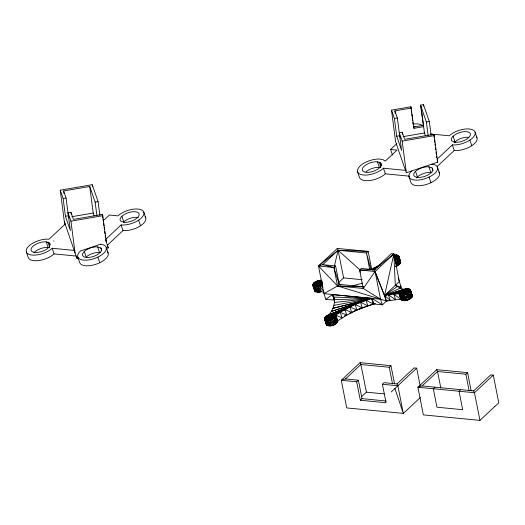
<?xml version="1.0" encoding="UTF-8"?>
<svg xmlns="http://www.w3.org/2000/svg" width="525" height="525" viewBox="0 0 525 525"><rect width="100%" height="100%" fill="white"/><g stroke="black" fill="none" stroke-linecap="round" stroke-linejoin="round"><path stroke-width="0.79" d="M319.968 285.626L319.259 283.52L322.219 282.706L321.438 282.542L317.389 284.274L316.45 285.364L314.856 285.698L315.158 283.1L316.831 281.997L321.241 280.475M330.612 319.62L329.582 317.645L328.079 319.049L326.478 319.384L326.786 316.785L329.497 315.262L340.193 312.29L355.058 304.467L371.582 298.469L380.513 299.145L386.459 301.068L395.699 299.768L400.942 299.421L401.369 300.024C405.064 301.704 410.471 299.893 412.368 296.297L410.445 289.951L408.148 288.697L403.863 289.308L384.569 295.45L374.194 269.666L361.305 268.419L359.612 270.007L363.254 288.488L380.513 299.145L382.43 304.835L373.833 303.995L359.395 308.588M403.791 294.368L403.161 293.081L401.343 293.56L401.395 291.546L403.069 290.443L408.148 288.697L404.106 290.023L404.578 291.428L401.868 292.95L401.087 294.144L402.688 293.81L403.62 292.72L407.669 290.988L409.021 291.46L407.551 292.162L405.497 291.966L406.206 294.072M332.588 318.517L332.115 317.113L333.848 316.391L333.939 315.295L332.588 314.823L330.586 314.967L331.058 316.372L333.06 316.227L334.412 316.7L332.942 317.402L330.888 317.205L326.734 318.8L326.261 317.395L326.786 316.785L328.007 317.612L332.108 316.221L331.636 314.816L340.193 312.29L346.776 315.138L356.947 310.085L373.964 303.693M394.984 259.586L394.511 258.182L396.828 257.467L396.92 256.371L398.39 255.662L400.706 261.883L399.663 264.265L395.902 266.378M407.197 293.278L406.724 291.874L408.457 291.152L408.548 290.056L410.018 289.354L412.335 295.568L411.908 294.971M330.927 319.489L330.218 317.382L333.06 316.227L333.375 314.987L335.836 315.19L337.759 321.543C335.862 325.132 330.455 326.944 326.76 325.264L324.411 318.314L325.487 316.66L329.254 314.547C333.473 309.028 336.571 300.963 332.528 294.512L325.822 299.289L323.932 293.672L318.491 266.024L337.299 248.43L368.163 251.416L371.746 269.607M363.339 286.748L339.216 284.386L337.523 285.967L323.932 293.672L371.943 298.377L382.43 304.835L386.459 301.068L384.569 295.45L393.881 253.903L391.309 253.654L374.194 269.666L359.612 270.007L360.34 272.311M334.366 266.142L338.107 250.268L337.299 248.43M320.965 281.137L321.438 282.542L316.378 283.927L315.158 283.1L314.639 283.71L315.112 285.114L315.63 284.504L321.438 282.542L321.746 281.302L318.957 281.282L313.858 282.975L312.821 285.357L315.131 291.578L318.327 292.241L321.293 291.618L324.155 292.589M401.868 292.95L407.669 290.988L407.984 289.748L409.238 288.921L405.195 289.728L405.667 291.132L407.669 290.988L407.197 289.583L405.195 289.728L406.717 290.981L401.868 292.95L401.395 291.546L393.809 294.151L384.569 295.45L390.278 300.418L388.388 294.801L403.863 289.308L400.286 288.094L395.305 285.403L393.881 253.903L374.194 269.666M314.928 286.046L314.409 284.819L314.639 283.71L313.136 283.815L316.831 281.997L318.347 282.982L320.486 282.535L320.014 281.131L321.503 280.803M321.366 284.668L321.32 283.717L320.486 283.428L320.959 284.832M326.55 319.732L326.032 318.504L326.261 317.395L324.765 317.5L328.46 315.683L329.969 316.667L331.058 316.372L329.497 315.262L326.524 315.853L344.886 309.514L351.743 312.519L349.853 306.902L329.254 314.547L344.886 309.514L346.776 315.138L337.726 320.808M332.988 318.353L332.942 317.402L334.13 317.225M393.737 255.209L396.519 255.012L398.39 255.662L400.739 262.612L398.816 256.266L397.228 256.804L396.48 258.517L394.8 259.619L397.773 258.648L398.849 256.994L398.816 256.266L394.623 255.892L395.095 257.296L396.828 257.467L397.701 258.208L396.92 256.371L397.392 257.775L395.922 258.477L395.095 258.188L395.568 259.593M401.159 294.492L400.614 292.74L401.395 291.546L402.616 292.373L406.717 290.981L406.245 289.577L409.238 288.921L407.197 289.583L408.548 290.056L409.329 291.893M407.518 293.344L407.203 291.972L409.021 291.46L408.548 290.056L410.445 289.951L410.478 290.679C408.581 294.276 403.174 296.087 399.479 294.4L399.053 293.803L393.809 294.151L395.699 299.768L388.388 294.801L405.366 288.894M400.083 288.317L401.238 287.234L399.328 281.551L393.881 253.903L375.073 271.504L363.254 288.488L337.523 285.967L318.491 266.024L338.107 250.268L368.163 251.416L366.457 253.011L338.107 250.268L322.698 264.692L318.491 266.024L333.893 267.52L335.587 265.939L339.216 284.386L340.771 284.878M329.182 319.607L328.552 318.321L326.734 318.8L329.969 316.667L329.497 315.262L325.487 316.66L328.46 315.683L328.932 317.087L331.058 316.372L328.007 317.612L327.534 316.207L324.765 317.5L326.786 316.785L327.259 318.196L333.06 316.227L332.588 314.823L340.193 312.29L342.083 317.907L335.836 315.19L333.939 315.295L334.412 316.7L332.594 317.218L332.909 318.583M328.237 318.688L326.478 319.384L326.005 317.979L324.443 319.043L324.87 319.64C328.565 321.326 333.972 319.515 335.869 315.919L335.836 315.19L340.193 312.29L326.524 315.853M395.653 259.796L395.922 258.477L397.11 258.3M322.147 284.373L317.015 285.731L315.276 285.561L314.409 284.819L313.241 285.954L314.711 290.975L312.821 285.357L314.383 284.294L314.711 285.58M326.032 318.504L324.87 319.64L326.333 324.66L324.443 319.043L326.032 318.504L326.34 318.938C329.083 320.381 332.154 318.209 334.793 317.572L336.683 323.19L333.756 318.38L330.776 318.97L326.74 320.296L327.541 325.69L325.651 320.073L326.904 319.246L324.87 319.64L326.34 318.938M405.576 300.037L403.239 300.674L401.349 295.057L402.294 294.171L400.26 294.833L401.369 300.024L399.479 294.4L400.641 293.265L400.949 293.698C403.692 295.142 406.763 292.97 409.402 292.333L411.292 297.951L408.365 293.14L405.385 293.731L401.349 295.057L402.15 300.451L400.26 294.833L401.513 294.007L399.479 294.4L400.942 299.421L393.809 294.151L406.829 288.684L388.388 294.801M400.286 288.094L384.569 295.45L399.328 281.551L398.212 277.673M394.538 383.86L390.954 365.669L360.091 362.683L341.276 380.284L346.723 407.925L403.305 413.405L420.394 397.458M494.727 406.632L498.75 402.78L493.31 375.132L490.737 374.883L473.616 390.895L422.12 385.921L417.913 387.253L423.353 414.901L479.942 420.381L494.721 406.547M65.153 224.123L49.048 239.19A15.015 6.792 -18.6 0 0 28.934 245.995A15.015 6.792 -18.6 0 0 32.071 255.071A15.015 6.792 -18.6 0 0 52.185 248.266L74.228 250.425L76.952 258.457L78.481 257.939M106.057 239.039L121.118 224.949A15.015 6.792 -18.6 0 0 141.232 218.144A15.015 6.792 -18.6 0 0 138.095 209.062A15.015 6.792 -18.6 0 0 117.987 215.867L109.443 215.033L104.777 219.398L103.162 219.247M145.117 216.773A15.015 6.792 -18.6 0 1 140.031 226.098A15.015 6.792 -18.6 0 1 123.007 230.567L107.369 245.201L108.281 247.859L106.076 248.601M392.497 155.098L390.607 149.481L396.9 143.588M437.062 159.206L452.373 144.88A15.015 6.792 -18.6 0 0 472.48 138.075A15.015 6.792 -18.6 0 0 469.35 128.999A15.015 6.792 -18.6 0 0 449.236 135.804L430.697 133.987M437.187 166.477L454.263 150.498A15.015 6.792 -18.6 0 0 471.286 146.029A15.015 6.792 -18.6 0 0 476.372 136.703M316.608 285.003L314.856 285.698L314.639 283.71L312.782 284.629L315.131 291.578L314.022 286.387L315.112 286.611L316.063 285.725L314.022 286.387L312.821 285.357L314.409 284.819M338.284 282.903L343.626 277.909L362.211 279.713M328.63 325.913L326.74 320.296L327.685 319.41L325.651 320.073L326.76 325.264L324.411 318.314L326.261 317.395L326.478 319.384L328.552 318.321L329.024 319.725M356.685 381.773L360.314 400.221L362.007 398.639L358.372 380.192L356.685 381.773L341.276 380.284L345.489 378.945L360.892 364.521L389.248 367.264L390.954 365.669M361.666 396.605L366.411 392.162L384.188 393.888M360.314 400.221L386.046 402.741L382.403 384.261L384.097 382.679L396.979 383.919L414.1 367.907L416.673 368.156L420.092 385.534M391.223 391.972L416.673 368.156M471.174 390.836L467.585 372.645L436.721 369.659L417.913 387.253L474.495 392.733L493.31 375.132M422.12 385.921L437.528 371.497L465.878 374.24L467.585 372.645M435.008 387.168L433.315 388.749L436.951 407.197L462.676 409.717L459.034 391.237L460.727 389.655M317.303 283.402L316.831 281.997L313.858 282.975L317.625 280.862L320.591 280.238L317.874 281.577L318.347 282.982L315.63 284.504L315.158 283.1L313.136 283.815L315.906 282.522L317.303 283.402L319.43 282.686L318.957 281.282L321.91 280.252M321.871 283.762L320.191 284.865L315.112 286.611L315.919 292.005L314.022 286.387L315.276 285.561L313.241 285.954L314.711 285.252M397.425 265.092L399.663 264.265L397.773 258.648L395.45 260.177L397.346 265.794L395.824 266.359M328.643 319.417L326.74 320.296L329.949 325.927L335.646 323.997L333.756 318.38L329.523 320.099L332.916 325.303L331.026 319.686L334.359 324.719L331.413 325.717L329.523 320.099L332.469 319.102L334.359 324.719L329.949 325.927L328.059 320.309L333.493 317.448L334.274 316.253L333.939 315.295M403.246 294.177L401.349 295.057L404.558 300.687L410.255 298.758L408.365 293.14L404.132 294.86L407.525 300.064L405.635 294.446L408.968 299.48L406.022 300.477L404.132 294.86L407.078 293.862L408.968 299.48L404.558 300.687L402.668 295.07L407.354 292.786L408.627 291.598L408.857 290.489L410.445 289.951L412.368 296.297L410.018 289.354L407.984 289.748L408.457 291.152L406.14 291.874L406.613 293.278M384.569 295.45L397.143 286.611M397.701 258.208L397.254 257.329L398.816 256.266M335.836 315.19L334.274 316.253L335.869 315.919L337.759 321.543L335.836 315.19L334.248 315.728L334.412 316.7L332.115 317.113M402.846 293.449L401.087 294.144L400.614 292.74L399.053 293.803L400.942 299.421M410.445 289.951L408.883 291.014L410.478 290.679L412.013 297.111L410.498 297.623M380.389 264.6L371.457 269.318M315.4 285.935L316.45 285.364L316.654 285.954M401.638 294.381L402.701 294.131M314.856 285.698L316.929 284.635L317.553 285.922M403.633 294.486L403.161 293.081L401.087 294.144L400.87 292.156L393.809 294.151L403.069 290.443L404.578 291.428L405.667 291.132L404.106 290.023L406.829 288.684M400.385 263.425L398.849 256.994L396.998 257.913L398.495 257.808L400.385 263.425L398.895 264.016M410.478 290.679L408.627 291.598L410.123 291.493L412.013 297.111L410.589 297.544L412.013 297.111M319.154 285.285L316.437 286.624L315.112 286.611L317.002 292.228L319.285 291.526M399.479 294.4L400.949 293.698M319.863 291.729L318.327 292.241L315.112 286.611L317.015 285.731M394.623 257.88L396.047 257.303L396.355 256.062L397.609 255.235L394.242 255.905M313.858 282.975L320.591 280.238L314.895 282.168L319.128 280.448L316.181 281.446M315.63 284.504L320.486 282.535L318.957 281.282L321.654 280.744M317.402 286.04L316.929 284.635L315.112 285.114L317.953 283.959L318.983 285.935M327.259 318.196L332.108 316.221L330.586 314.967M400.641 293.265L399.053 293.803L400.87 292.156L401.343 293.56L404.191 292.405L405.221 294.381M340.193 312.29L333.375 314.987L333.848 316.391L331.531 317.113L332.003 318.517M354.729 310.859L362.335 307.853L360.445 302.236L331.334 311.423L365.971 300.234L373.472 304.087L371.582 298.469L333.933 305.34M359.271 308.825L362.335 307.853L355.058 304.467L329.254 314.547L360.445 302.236L367.861 305.852L365.971 300.234L332.896 308.346L371.582 298.469L373.833 303.995L375.408 303.627M352.393 311.863L356.947 310.085L355.058 304.467M393.809 294.151L402.143 290.968L403.541 291.848L405.667 291.132L402.616 292.373L402.143 290.968M373.406 268.406L377.967 266.7L373.406 268.406L376.497 267.652M349.453 313.373L351.743 312.519M315.112 285.114L317.389 284.274L318.045 285.574L315.112 286.611M326.734 318.8L329.011 317.96L329.674 319.259L326.74 320.296M401.343 293.56L403.62 292.72L404.283 294.02M394.308 255.78L396.519 255.012L394.183 255.649M322.527 284.806L316.437 286.624L318.327 292.241M394.433 259.809L397.773 258.648L396.48 258.517L398.495 257.808L399.663 264.265L396.736 259.455L394.505 259.895M321.333 291.493L319.784 292.031L316.437 286.624L322.58 284.583M401.349 295.057L404.303 294.026M394.439 260.249L396.736 259.455L398.626 265.072L396.336 265.867M344.479 315.925L346.776 315.138L345.286 315.617M406.317 172.771L437.647 162.173L434.182 135.607L433.742 134.328L404.69 139.322L402.235 132.215L399.295 132.72L402.189 141.107L406.317 172.771L395.62 141.783L391.499 110.119L410.891 106.785L413.969 128.323L423.629 126.663L420.551 105.125L423.491 104.619L429.325 121.537L431.11 135.22M393.776 255.485L395.2 254.999M394.597 257.795L396.047 257.303L395.574 255.898L397.609 255.235L394.623 255.892L396.047 257.303L394.603 257.696M396.113 258.746L397.169 258.385M408.739 291.985L407.551 292.162L408.798 292.071M333.756 318.38L328.059 320.309L331.413 325.717M408.365 293.14L402.668 295.07L406.022 300.477M335.888 322.868L337.404 322.35L335.869 315.919L334.018 316.844L335.514 316.733L337.404 322.35L335.98 322.79M393.829 255.898L396.519 255.012M395.791 266.306L397.346 265.794L395.673 263.281M327.81 315.131L344.886 309.514M406.429 293.311L409.402 292.333L408.102 292.208L410.123 291.493L411.292 297.951M331.82 318.55L334.793 317.572L333.493 317.448L335.514 316.733L336.683 323.19M345.22 315.643L346.776 315.138M372.684 270.106L374.994 269.358M321.326 291.546L319.784 292.031L317.894 286.414L322.488 285.016M388.001 300.576L386.459 301.068L375.073 271.504L359.612 270.007M322.521 284.957L317.894 286.414L321.293 291.618L319.397 286L322.98 287.214M372.776 269.929L375.073 269.207M399.394 259.265L400.706 261.883L398.39 255.662L396.355 256.062L396.828 257.467L394.511 258.182L395.181 259.593M320.611 285.534L319.902 283.428L322.219 282.706L318.59 283.697L319.305 285.803M320.191 284.865L321.74 284.406M372.796 269.496L375.861 268.597M335.954 322.77L337.404 322.35L335.895 322.731M395.889 259.658L395.581 258.287L397.392 257.775L397.228 256.804M321.28 284.898L320.972 283.526L322.179 283.185M394.61 258.077L396.828 257.467M405.536 294.249L404.827 292.143L408.457 291.152M331.36 318.609L330.888 317.205L333.848 316.391M408.693 299.184L410.255 298.758L407.078 293.862M332.528 324.85L335.646 323.997L332.469 319.102M352.393 285.876L362.539 283.165M395.732 259.101L397.773 258.648M407.354 292.786L409.402 292.333M332.745 318.025L334.793 317.572M397.254 257.329L398.849 256.994M314.383 284.294L312.782 284.629L313.747 286.683M326.005 317.979L324.411 318.314L325.369 320.375M395.095 258.188L397.392 257.775M320.486 283.428L322.022 283.152M406.724 291.874L409.021 291.46L408.857 290.489M395.194 113.308L394.879 110.893L411.331 108.065M394.393 118.506L397.327 118L401.605 150.432L396.697 136.218L394.393 118.506L391.499 110.119M420.551 105.125L426.392 122.043L429.325 121.537M423.189 125.383L413.529 127.043L413.969 128.323M65.31 224.661L64.365 221.852L60.244 190.188L92.236 184.688L98.077 201.607L99.855 215.289M63.938 193.377L63.623 190.962L89.742 186.473L95.137 202.112L96.922 215.795M396.697 136.218L399.637 135.713L400.411 137.957M403.082 136.644L424.449 132.969L425.48 135.949M60.244 190.188L63.138 198.575L66.078 198.069L68.381 215.775L69.156 218.019M402.189 141.107L434.182 135.607M95.137 202.112L98.077 201.607M63.138 198.575L65.448 216.28L70.35 230.495L68.047 212.789L70.98 212.284L73.434 219.391L102.493 214.397L106.391 242.242M65.448 216.28L68.381 215.775M71.833 216.707L93.201 213.038L94.231 216.011M68.047 212.789L70.941 221.176L102.933 215.677M394.039 257.447L395.095 257.296L394.078 256.456M334.425 302.446L371.943 298.377L373.833 303.995M334.366 299.683L371.943 298.377L332.633 294.656L334.523 300.274L332.528 294.512L334.523 300.274M335.587 265.939L322.698 264.692L333.893 267.52L337.523 285.967L363.333 286.853M371.943 298.377L333.769 297.078L334.714 299.887M345.489 378.945L358.372 380.192M382.403 384.261L397.865 385.757L403.305 413.405L394.925 388.507M390.607 149.481L397.038 150.111L385.252 161.142L383.02 159.685L380.303 159.121A15.015 6.792 -18.6 0 0 360.189 165.926A15.015 6.792 -18.6 0 0 363.326 175.009A15.015 6.792 -18.6 0 0 383.434 168.203L406.009 170.415M357.591 171.872L359.481 177.496A15.015 6.792 -18.6 0 0 370.309 180.456A15.015 6.792 -18.6 0 0 385.324 173.821L409.513 176.19M26.342 251.941L28.232 257.558A15.015 6.792 -18.6 0 0 39.053 260.525A15.015 6.792 -18.6 0 0 54.075 253.89L76.125 256.049L76.952 258.457M325.822 299.289L334.418 300.136M362.007 398.639L386.124 401.002M432.029 167.908A9.988 4.515 -18.6 0 1 423.918 176.636A9.988 4.515 -18.6 0 1 414.081 173.198A9.988 4.515 -18.6 0 1 428.918 166.819L432.029 167.908L432.974 170.717M416.568 177.896A9.988 4.515 -18.6 0 1 430.808 172.443L432.016 172.692M377.455 161.779L380.566 162.868L381.268 163.866L380.743 166.425L379.542 167.823A9.988 4.515 -18.6 0 1 366.168 172.344A9.988 4.515 -18.6 0 1 364.081 166.307A9.988 4.515 -18.6 0 1 377.455 161.779L379.352 167.403L380.553 167.652M100.774 247.977A9.988 4.515 -18.6 0 1 92.669 256.705A9.988 4.515 -18.6 0 1 82.825 253.267A9.988 4.515 -18.6 0 1 97.67 246.888L100.774 247.977L101.489 250.084M84.289 251.416L86.185 257.033A9.988 4.515 -18.6 0 1 99.56 252.505L100.767 252.755M46.207 241.848L49.317 242.937L50.019 243.928L49.488 246.494L48.293 247.885A9.988 4.515 -18.6 0 1 34.913 252.413A9.988 4.515 -18.6 0 1 32.832 246.376A9.988 4.515 -18.6 0 1 46.207 241.848L48.097 247.465L49.304 247.715M337.523 285.967L380.513 299.145L375.073 271.504M395.305 285.403L401.238 287.234L400.345 286.053M349.853 306.902L356.947 310.085M321.746 281.302L322.311 281.61M327.534 316.207L328.932 317.087M317.874 281.577L319.43 282.686L316.378 283.927L315.906 282.522M360.439 270.349L338.107 250.268L343.626 277.909M406.245 289.577L407.669 290.988M320.014 281.131L321.438 282.542M331.636 314.816L333.06 316.227M319.397 286L323.873 291.592M53.727 240.824L53.996 241.205M395.45 260.177L398.626 265.072M404.827 292.143L405.523 293.488M318.59 283.697L319.633 285.712M330.218 317.382L330.914 318.728M405.497 291.966L406.527 294.026M319.259 283.52L320.289 285.58M330.888 317.205L331.918 319.266M473.616 390.895L474.495 392.733L479.942 420.381M396.979 383.919L397.865 385.757M406.14 291.874L406.809 293.278M319.902 283.428L320.572 284.832M331.531 317.113L332.2 318.517M410.721 292.281L411.613 294.295M436.721 369.659L437.528 371.497L440.842 388.08M360.091 362.683L360.892 364.521L366.411 392.162M332.633 294.656L334.563 299.775M437.2 160.893L437.647 162.173M394.879 110.893L397.327 118M63.623 190.962L66.078 198.069M64.365 221.852L75.062 252.84L70.941 221.176M475.079 132.129L476.969 137.747M469.888 140.096L471.778 145.714M453.127 136.185L455.017 141.803M452.373 144.88L454.263 150.498M437.496 167.291L439.386 172.909M428.918 166.819L430.808 172.443M429.096 177.063L430.986 182.68M415.544 171.347L417.434 176.964M409.054 176.918L410.944 182.536A15.015 6.792 -18.6 0 0 428.617 183.698A15.015 6.792 -18.6 0 0 438.782 171.865M383.434 168.203L385.324 173.821M380.566 162.868L381.511 165.677M379.267 162.159L380.92 167.075M407.203 291.972L407.676 293.377M395.581 258.287L396.053 259.691M404.191 292.405L404.9 294.512M403.069 290.443L403.541 291.848M403.62 292.72L404.092 294.125M334.248 315.728L334.72 317.133M332.594 317.218L333.067 318.623M320.972 283.526L321.444 284.931M329.582 317.645L330.291 319.751M317.953 283.959L318.662 286.066M329.011 317.96L329.483 319.364M317.389 284.274L317.861 285.679M143.83 212.198L145.72 217.816M138.639 220.159L140.529 225.783M121.879 216.248L123.769 221.865A9.988 4.515 -18.6 0 1 138.403 217.553M121.118 224.949L123.007 230.567M105.709 240.286L108.281 247.859M106.247 247.36L108.137 252.978M97.67 246.888L99.56 252.505M97.847 257.125L99.737 262.743M77.798 256.981L79.688 262.598A15.015 6.792 -18.6 0 0 97.361 263.767A15.015 6.792 -18.6 0 0 107.533 251.934M52.185 248.266L54.075 253.89M49.317 242.937L50.026 245.044M48.018 242.222L49.672 247.137M333.893 267.52L339.216 284.386M371.011 269.614L366.457 253.011L369.725 269.601M400.614 292.74L400.949 294.026M403.161 293.081L403.528 294.61M316.929 284.635L317.29 286.164M465.878 374.24L469.153 390.83M389.248 367.264L392.516 383.854M433.742 134.328L434.162 137.55M434.477 139.965L434.792 142.38M435.002 143.988L435.212 145.602M435.527 148.017L435.737 149.625M436.052 152.04L436.367 154.455M436.57 156.063L436.78 157.671M426.392 122.043L428.17 135.726M423.491 104.619L423.701 106.234M420.991 106.404L424.449 132.969M410.891 106.785L411.101 108.406M411.311 110.027L411.633 112.462M411.843 114.082L412.158 116.511M412.368 118.132L412.683 120.56M412.899 122.181L413.214 124.615M402.235 132.215L402.55 134.63M102.493 214.397L102.913 217.619M103.123 219.227L103.432 221.642M103.642 223.25L103.957 225.665M104.167 227.279L104.482 229.688M104.692 231.302L105.007 233.717M105.217 235.325L105.532 237.74M105.742 239.348L105.952 240.962M92.236 184.688L92.446 186.296M89.742 186.473L93.201 213.038M70.98 212.284L71.295 214.699M431.76 164.161A15.015 6.792 -18.6 0 1 434.897 173.243A15.015 6.792 -18.6 0 1 414.783 180.049A15.015 6.792 -18.6 0 1 411.652 170.966M413.162 124.077A15.015 6.792 -18.6 0 1 422.559 125.593M413.615 126.564A9.988 4.515 -18.6 0 1 415.045 126.617M365.971 171.924A9.988 4.515 -18.6 0 1 379.352 167.403M454.158 142.728A9.988 4.515 -18.6 0 1 468.398 137.274M33.856 252.919A9.988 4.515 -18.6 0 1 48.097 247.465M379.824 265.164L378.381 265.788L379.844 265.243M379.851 265.204L378.381 265.788L379.883 265.217M100.511 244.23L80.397 251.035A15.015 6.792 -18.6 0 0 83.534 260.111A15.015 6.792 -18.6 0 0 103.648 253.306A15.015 6.792 -18.6 0 0 100.511 244.23M455.214 142.222L452.104 141.133A9.988 4.515 -18.6 0 1 460.215 132.405A9.988 4.515 -18.6 0 1 470.052 135.844A9.988 4.515 -18.6 0 1 455.214 142.222M123.959 222.292L120.855 221.202A9.988 4.515 -18.6 0 1 128.966 212.474A9.988 4.515 -18.6 0 1 138.803 215.913A9.988 4.515 -18.6 0 1 123.959 222.292"/></g></svg>
